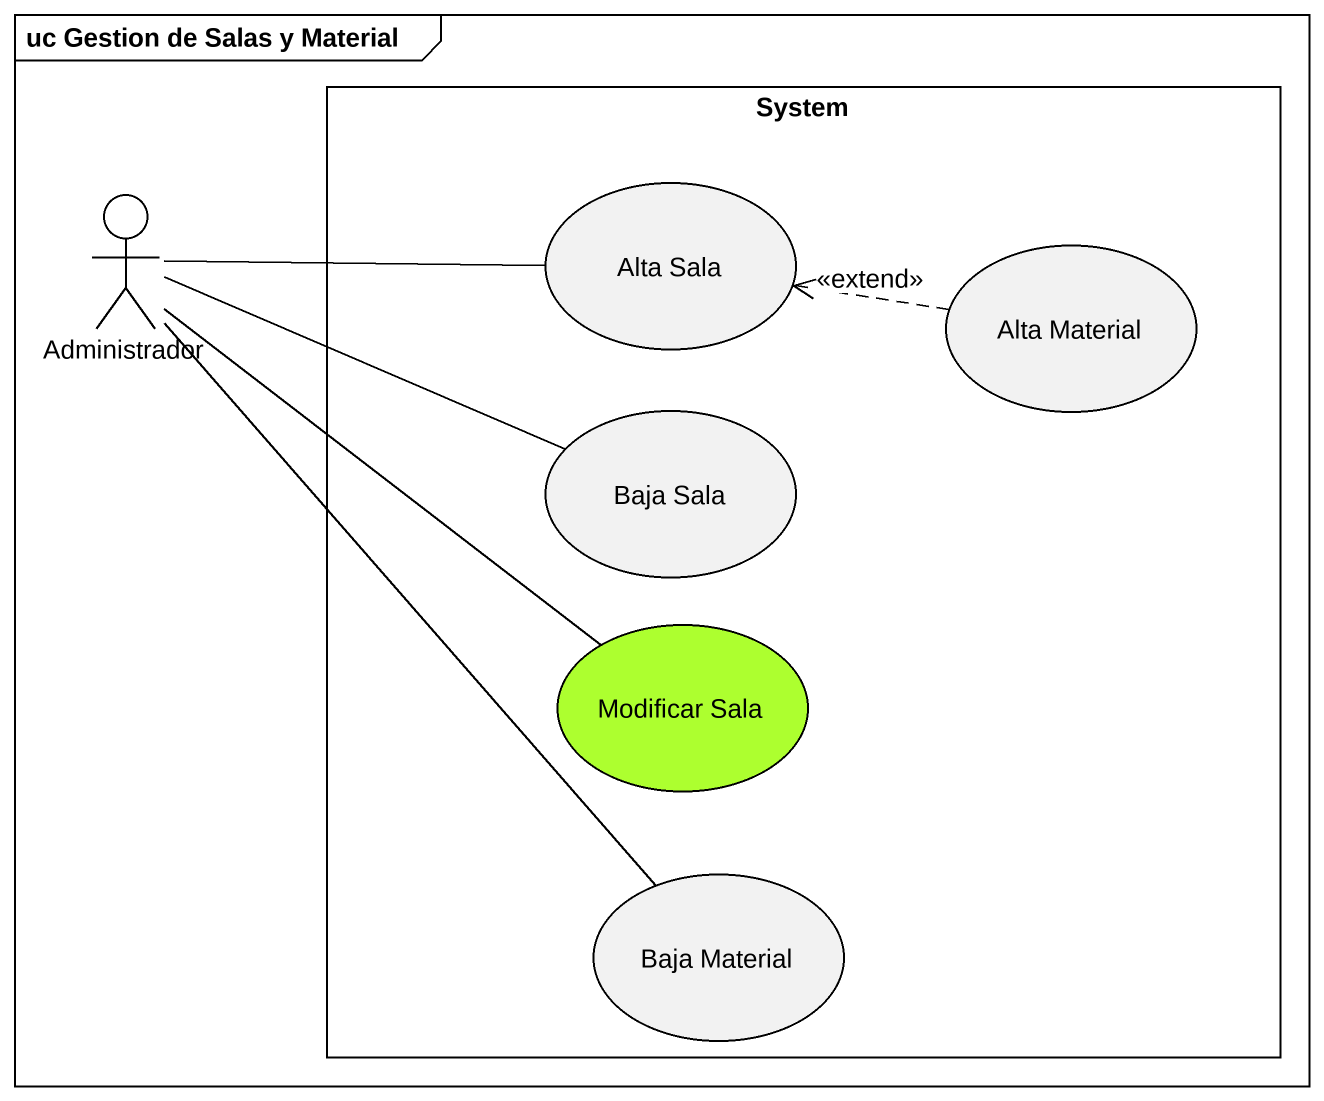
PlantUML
@startuml
mainframe uc Gestion de Salas y Material
rectangle System {
  usecase "Alta Sala" as Alta_Sala
  usecase "Alta Material" as Alta_Material
  usecase "Baja Sala" as Baja_Sala
  usecase "Modificar Sala" as Modificar_Sala #ADFF2F
  usecase "Baja Material" as Baja_Material
}
actor Administrador
Administrador -right- Alta_Sala
Administrador -right- Baja_Sala
Administrador -- Modificar_Sala
Administrador -- Baja_Material
Alta_Material .left.> Alta_Sala : <<extend>>
@enduml
